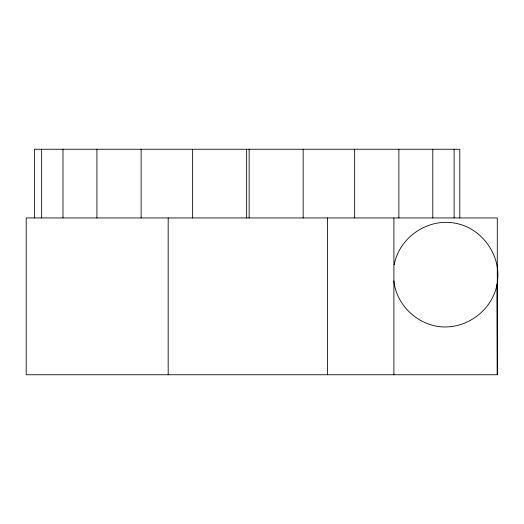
<?xml version="1.0" encoding="UTF-8"?>
<svg xmlns="http://www.w3.org/2000/svg" width="524" height="524" viewBox="0 0 524 524"><rect width="100%" height="100%" fill="white"/><g stroke="black" fill="none" stroke-linecap="round" stroke-linejoin="round"><path stroke-width="0.79" d="M393.904 217.945L393.904 374.752M497.283 374.752L497.283 217.945L26.2 217.945L26.2 374.752L497.283 374.752L496.994 284.539C502.457 257.061 483.023 228.366 455.48 223.25C428.003 217.788 399.314 237.221 394.192 264.764M496.994 284.539C491.872 312.081 463.183 331.515 435.706 326.052C414.078 321.651 396.144 303.088 393.904 280.93M459.797 217.945L459.797 149.248L34.381 149.248L34.381 217.945M454.131 149.248L454.131 217.945M432.798 149.248L432.798 217.945M398.869 149.248L398.869 217.945M354.65 149.248L354.65 217.945M327.598 217.945L327.598 374.752M303.154 149.248L303.154 217.945M249.136 149.248L249.136 217.945M246.647 149.248L246.647 217.945M192.629 149.248L192.629 217.945M168.184 217.945L168.184 374.752M141.133 149.248L141.133 217.945M96.914 149.248L96.914 217.945M62.985 149.248L62.985 217.945M41.651 149.248L41.651 217.945"/></g></svg>
